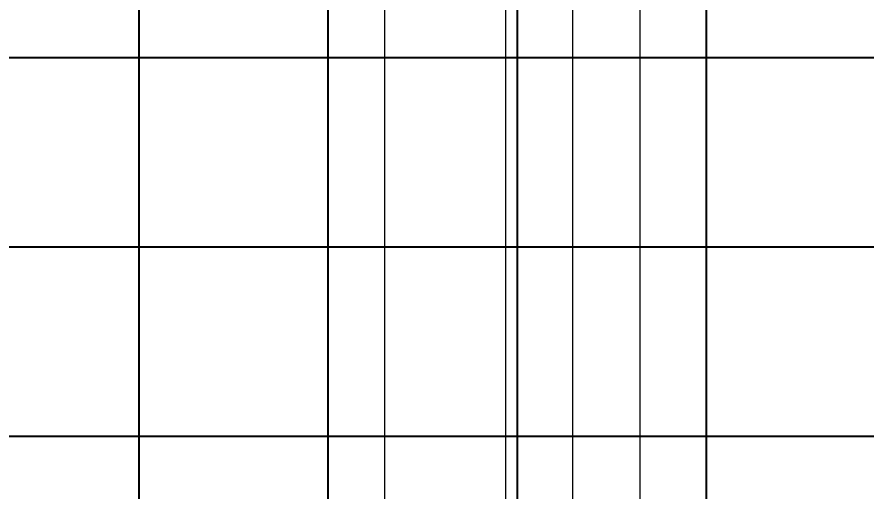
# Model space of a CAD drawing. Header units: millimetres. Extents: x -213911 to 415037, y -3642 to 107391.
# Drawn here: x 59154 to 62321, y 1387 to 3155 of the extents above; entities that cross this region are included whole.
import ezdxf

# ---------------------------------------------------------------- set-up
doc = ezdxf.new("R2010")
doc.units = ezdxf.units.MM
doc.layers.add('3) CF4 монтаж', color=104, linetype='Continuous')
for name, color, linetype, lineweight in [('7.4) Одноур. пот. с утеплителем.', 6, 'Continuous', 50), ('A-FLOR', 7, 'Continuous', 9), ('Оси', 7, 'Continuous', 9)]:
    doc.layers.add(name, color=color, linetype=linetype, lineweight=lineweight)
doc.styles.add('ISOCPEUR_4', font='isocpeur.ttf', dxfattribs={"width": 0.9, "height": 1000})
doc.dimstyles.new('ISO-2_0_0_9К_Средний_округл2_1', dxfattribs={"dimscale": 304.8, "dimtxt": 995.981176, "dimasz": 2.46063, "dimexe": 1.968504, "dimexo": 0, "dimgap": 0, "dimtad": 1, "dimdec": 0, "dimrnd": 10, "dimzin": 0, "dimdsep": 46, "dimtxsty": 'ISOCPEUR_4', "dimblk1": 'OBLIQUE', "dimblk2": 'OBLIQUE', "dimsah": 1, "dimcen": 0.09, "dimdle": 1.968504, "dimazin": 0, "dimtfac": 1, "dimtdec": 4, "dimtix": 1, "dimtmove": 0, "dimatfit": 3, "dimfxl": 1, "dimtvp": 1, "dimtolj": 1, "dimtzin": 0, "dimarcsym": 2})

# ---------------------------------------------------------------- blocks, each defined once
blk = doc.blocks.new('_Oblique')
at = {"color": 0, "linetype": 'ByBlock', "lineweight": -2}
blk.add_line((-0.5, -0.5), (0.5, 0.5), dxfattribs=at)
blk = doc.blocks.new('*D2170')
at = {"layer": '7.4) Одноур. пот. с утеплителем.', "color": 0, "lineweight": -2, "transparency": 16777216}
for p, q in [((58775.3, -600), (58775.3, 16295.7)), ((57386.7, 15695.7), (59375.3, 15695.7)), ((57386.7, 0), (59375.3, 0))]:
    blk.add_line(p, q, dxfattribs=at)
at = {"layer": 'Defpoints', "color": 0, "transparency": 16777216}
for p in [(57386.7, 15695.7), (58775.3, 15695.7), (57386.7, 0)]:
    blk.add_point(p, dxfattribs=at)
at = {"layer": '7.4) Одноур. пот. с утеплителем.', "color": 0, "lineweight": -2, "transparency": 16777216, "xscale": 750, "yscale": 750, "zscale": 750}
for p, rotation in [((58775.3, 15695.7), 90), ((58775.3, 0), 270)]:
    blk.add_blockref('_Oblique', p, dxfattribs=dict(at, rotation=rotation))
at = {"layer": '7.4) Одноур. пот. с утеплителем.', "color": 0, "lineweight": 25, "transparency": 16777216, "insert": (58275.3, 7847.9), "char_height": 1000, "attachment_point": 5, "rotation": 90, "style": 'ISOCPEUR_4'}
blk.add_mtext('\\A1;15700', dxfattribs=at)

msp = doc.modelspace()

# ---------------------------------------------------------------- hatches: boundary and pattern name
at = {"layer": '3) CF4 монтаж'}
h = msp.add_hatch(dxfattribs=at)
h.set_pattern_fill('ANSI37', color=256, scale=222, angle=45, style=0)
h.set_pattern_definition([(90, (-15810.7, -49154.7), (-704.85, 0), []), (180, (-15810.7, -49154.7), (-6e-14, -704.85), [])])
h.paths.add_polyline_path([(62905.6, 4.8), (65464.7, 4.8), (65464.7, 7524.8), (62284.7, 7524.8), (62284.7, 6914.8), (60964.7, 6914.8), (60964.7, 7544.8), (57004.7, 7544.8), (57004.7, 6914.8), (55384.7, 6914.8), (55384.7, 7524.8), (53784.7, 7524.8), (53784.7, 6914.8), (51964.7, 6914.8), (51964.7, 7544.8), (48004.7, 7544.8), (48004.7, 7244.8), (47724.7, 7244.8), (47724.7, 684.8), (48004.7, 684.8), (48004.7, 4.8), (51926.2, 4.8), (51926.2, 364.8), (52854.7, 364.8), (52854.7, 4.8), (56464.7, 4.8), (56464.7, 364.8), (57254.7, 364.8), (57254.7, 4.8), (60964.7, 4.8), (60964.7, 364.8), (61704.7, 364.8), (61704.7, 4.8)])
h.paths.add_polyline_path([(56589.9, 1882.9), (56491.2, 1882.9), (56491.2, 2282.9), (57491.2, 2282.9), (57491.2, 1882.9), (57196.8, 1882.9)])

# ---------------------------------------------------------------- linework, layer by layer
at = {"layer": 'A-FLOR'}
for p, q in [((60974.7, 363.9), (60974.7, 6913.9)), ((61474.7, 6913.9), (61474.7, 363.9))]:
    msp.add_line(p, q, dxfattribs=at)
at = {"layer": 'Оси'}
for points in [[(60524.7, -2042.3), (60524.7, 2957.7), (60524.7, 22262), (60524.7, 27262)], [(62048.9, -2042.3), (62048.9, -1322.8), (61224.7, -759.5), (61224.7, 4240.5), (61224.7, 22262), (61224.7, 27262)]]:
    msp.add_lwpolyline(points, dxfattribs=at)

# ---------------------------------------------------------------- dimensions: what is measured, and where the dimension line sits
at = {"layer": '7.4) Одноур. пот. с утеплителем.', "color": 18, "lineweight": 25, "true_color": 0x000000}
dim = msp.add_linear_dim(base=(58775.3, 15695.7), p1=(57386.7, 0), p2=(57386.7, 15695.7), angle=90, dimstyle='ISO-2_0_0_9К_Средний_округл2_1', override={"dimpost": '<>'}, dxfattribs=at)
dim.commit()
dim.dimension.update_dxf_attribs({"geometry": '*D2170', "text_midpoint": (58275.3, 7847.9)})

doc.saveas('drawing.dxf')
